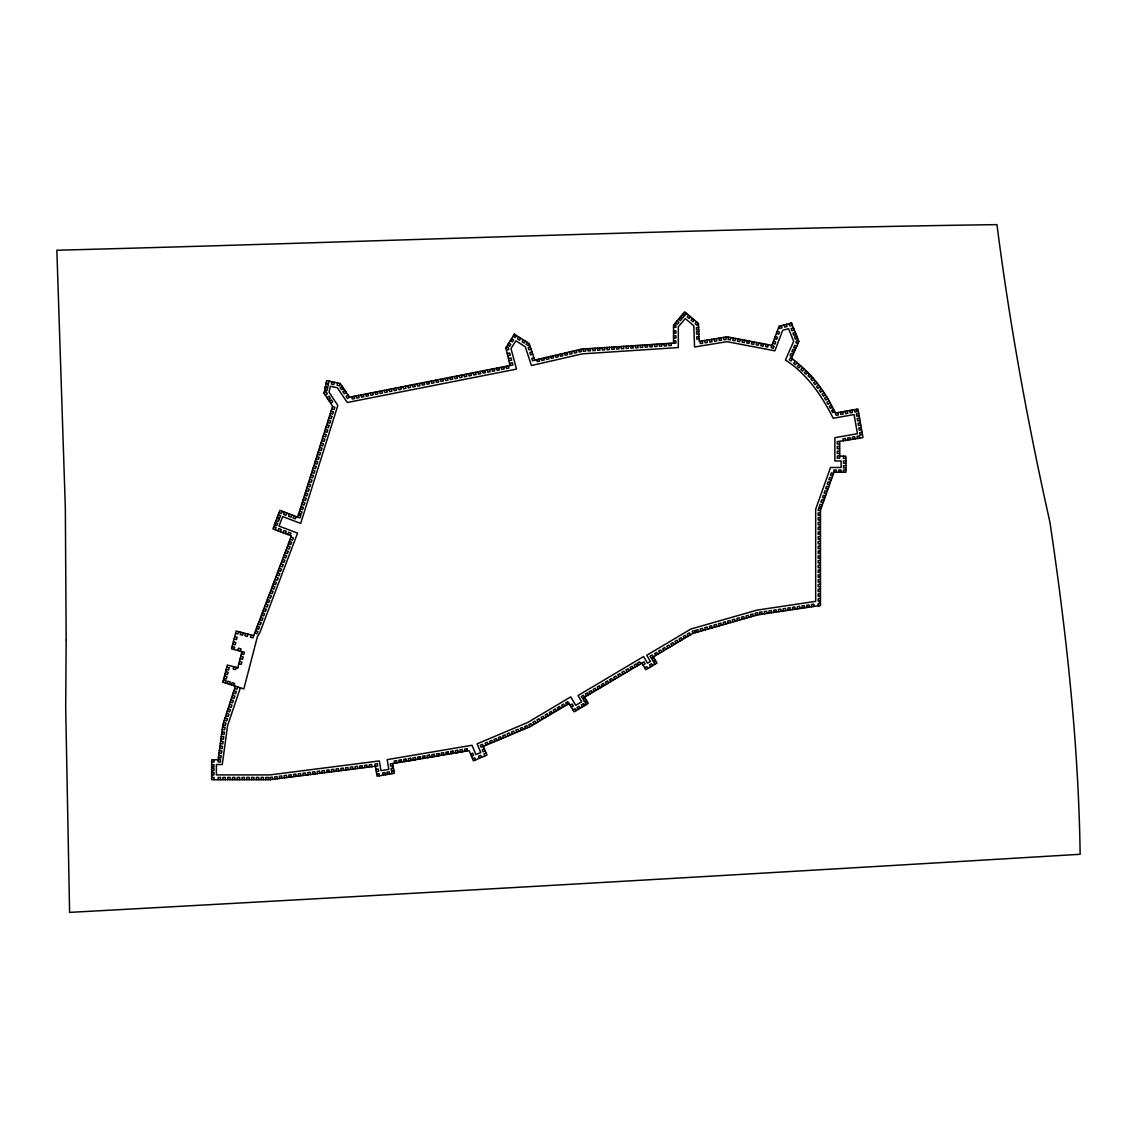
<?xml version="1.0" encoding="UTF-8"?>
<svg xmlns="http://www.w3.org/2000/svg" width="1137" height="1137" viewBox="0 0 1137 1137"><rect width="100%" height="100%" fill="white"/><g stroke="black" fill="none" stroke-linecap="round" stroke-linejoin="round"><path stroke-width="1.5" d="M222.909 724.596L218.119 759.758L218.119 762.003L220.493 762.003L220.493 759.758L211.638 759.758L211.638 779.684L270.194 779.684L375.395 766.239L377.74 765.841L377.37 763.638L375.011 764.036L377.072 776.187L394.297 773.259L392.649 763.538M728.533 337.135L728.078 339.466L730.281 339.892L730.736 337.547M733.209 338.03L732.768 340.361L734.971 340.787L735.412 338.442M737.899 338.911L737.444 341.256L739.647 341.683L740.088 339.338M742.575 339.807L742.134 342.152L744.337 342.578L744.778 340.233M747.265 340.702L746.81 343.047L749.013 343.459L749.454 341.128M751.941 341.597L751.5 343.942L753.689 344.355L754.144 342.024M756.631 342.493L756.176 344.838L758.379 345.25L758.82 342.919M761.307 343.388L760.866 345.733L763.055 346.145L763.51 343.8M765.997 344.284L765.542 346.614L767.745 347.041L768.186 344.696M298.363 514.876L300.822 515.644L299.997 517.889L297.652 517.15L332.601 406.207L323.974 393.132L326.66 380.597L340.205 383.51L349.471 397.225L512.915 364.963L512.332 362.788L510.001 363.257M331.905 381.719L331.407 384.05L333.809 384.576L334.42 382.259M337.661 382.956L337.163 385.287L339.565 385.813L340.176 383.496M240.376 687.814L227.571 725.662L222.284 764.533L216.4 764.533L216.4 774.908L269.895 774.908L379.332 760.937L380.98 770.687L388.811 769.365L387.163 759.63L472.011 745.261L475.934 754.57L480.766 752.538L477.099 743.84L527.767 722.45L570.76 696.882L575.763 705.295L581.718 701.756L578.022 695.531L643.556 656.561L647.493 663.169L650.421 661.436L646.754 655.267L690.955 628.988L757 610.128L815.67 601.345L815.67 509.305L830.507 467.492L841.11 467.492L841.11 460.94L834.871 460.94L834.871 437.674L857.454 433.694L854.086 414.564L833.222 418.231C821.724 395.676 807.142 373.931 785.454 360.045L793.654 341.327L788.581 328.735L782.711 330.242L774.88 350.821L726.984 341.683L694.551 346.984L693.797 325.807L685.284 318.587L678.32 326.788L678.32 347.552L582.442 353.849L531.434 365.531L525.251 346.742L515.871 340.816L510.982 348.562L516.511 369.113L347.297 402.512L337.334 387.76L330.327 386.253L329.048 392.18L337.831 405.468L300.68 523.404L282.658 516.568L279.034 526.104L297.553 533.125L259.947 632.3L257.431 636.578L243.83 688.937L222.909 682.129L227.343 665.046L237.789 667.76M240.831 632.257L240.234 634.574L242.607 635.185L243.318 632.911M237.903 650.535L238.5 648.218L240.987 648.872L240.277 651.146M233.767 666.723L233.17 669.025L235.544 669.636L236.254 667.362M245.535 633.48L244.938 635.796L247.312 636.407L248.022 634.133M237.69 668.158L241.996 651.586M251.106 634.929L250.51 637.246L252.883 637.857L291.413 535.897L272.894 528.861L279.887 510.414L297.652 517.15M329.176 381.137L328.565 383.439L326.163 382.927M238.656 631.703L237.946 633.977L235.572 633.352M233.924 649.497L234.634 647.209L232.147 646.569M222.909 682.129L223.634 679.869L226.078 680.651L225.24 682.882M227.087 683.493L227.826 681.219L230.271 682.015L229.418 684.247M231.323 684.872L232.062 682.598L234.506 683.394L233.653 685.625M235.387 686.194L222.852 724.724L225.197 725.491L226.036 723.26L223.591 722.464M836.335 472.253L836.335 470.022L833.947 470.022L833.947 472.253L820.445 510.129L820.445 605.452L818.199 605.808L818.199 603.42L820.445 603.065M284.477 512.162L283.639 514.379L285.927 515.26L286.879 513.071M278.011 530.808L278.849 528.577L281.251 529.487L280.299 531.675M289.452 514.038L288.613 516.269L290.901 517.136L291.854 514.947M283.07 532.727L283.909 530.496L286.311 531.405L285.359 533.594M293.858 515.715L293.019 517.946L295.322 518.813L296.274 516.624M287.76 534.504L288.613 532.287L291.015 533.196L290.063 535.385M237.832 686.99L236.993 689.221L234.663 688.453M791.437 358.269L798.828 341.398L791.437 323.064L779.129 326.234L771.042 347.496L773.274 348.334L774.07 346.245L771.838 345.392L727.055 336.85L699.127 341.398L698.488 323.548L684.73 311.865L673.545 325.04L673.545 343.09L581.746 349.116L532.528 360.756L531.789 358.496L533.864 357.658M282.289 511.323L281.336 513.512L279.048 512.645M275.182 529.743L276.135 527.554L273.733 526.644M518.6 336.907L517.534 338.883L519.552 340.148L520.618 338.172M523.219 339.821L522.153 341.796L524.171 343.061L525.237 341.086M527.227 342.351L526.161 344.326L528.179 345.591L529.245 343.616L514.393 334.25L505.837 347.794L510.044 365.56M792.475 358.965L791.167 360.955L789.291 359.718L790.599 357.729L792.475 358.965C811.619 373.462 827.068 393.189 836.136 415.303L838.339 414.92L837.926 412.575M686.549 313.4L685.099 315.12L683.28 313.57M688.681 315.205L687.231 316.925L689.05 318.459L690.5 316.754M692.561 318.516L691.111 320.222L692.93 321.757L694.38 320.051M696.668 321.998L695.219 323.704L697.038 325.253L698.488 323.548M795.303 361.438L793.725 363.229L795.403 364.707L796.98 362.916M798.885 364.593L797.307 366.384L798.984 367.862L800.562 366.071M802.466 367.734L800.889 369.525L802.566 371.003L804.143 369.212M806.034 370.889L804.47 372.68L806.147 374.158L807.725 372.367M809.615 374.03L808.052 375.821L809.729 377.299L811.306 375.508M812.841 377.484L810.923 378.891L812.23 380.696L814.163 379.303M815.655 381.336L813.722 382.743L815.044 384.562L816.963 383.155M818.455 385.201L816.522 386.594L817.844 388.413L819.777 387.006M821.255 389.053L819.336 390.46L820.644 392.265L822.577 390.858M824.055 392.905L822.136 394.312L823.458 396.117L825.377 394.724M323.974 393.132L326.12 391.725L327.328 393.772L325.281 395.122M326.973 397.68L329.119 396.259L330.341 398.32L328.28 399.67M329.346 401.276L331.492 399.854L332.715 401.915L330.654 403.265M566.951 704.698L569.097 703.419L574.1 711.833L588.255 703.419L583.409 695.261L581.362 696.484L582.499 698.402L643.954 661.876L645.091 663.795L643.045 665.017M393.032 765.741L390.673 766.139L390.304 763.936L469.084 750.591L473.404 760.824L487.02 755.067L482.472 744.309L480.283 745.232L481.15 747.307L529.927 726.714L569.097 703.419M570.163 705.224L572.209 704.002L573.361 705.921L571.314 707.143M820.445 605.452L758.024 614.79L692.859 633.394L651.245 658.138L650.094 656.22L652.141 654.997L656.959 663.084L645.83 669.707L641.908 663.084M585.257 698.374L583.21 699.596L584.361 701.515L586.408 700.307M653.974 658.081L651.927 659.304L653.079 661.222L655.125 660M572.949 709.914L575.009 708.692L576.146 710.611M587.118 701.486L585.058 702.709L586.209 704.642M644.693 667.774L646.74 666.566L647.877 668.485M655.807 661.165L653.761 662.388L654.912 664.306M826.727 396.927L824.652 398.092L825.746 400.039L827.821 398.874M829.058 401.077L826.983 402.242L828.077 404.203L830.152 403.038M831.389 405.241L829.314 406.406L830.408 408.354L832.483 407.188M833.719 409.391L831.644 410.556L832.739 412.518L834.828 411.352M470.576 754.129L472.765 753.191L473.646 755.252L471.443 756.19M484.39 748.842L482.187 749.766L483.054 751.827L485.257 750.903M472.537 758.763L474.726 757.825L475.593 759.9M486.153 753.007L483.95 753.93L484.817 756.006M530.283 346.771L528.208 347.609L528.947 349.869L531.022 349.031M531.931 351.774L529.842 352.612L530.595 354.872L532.67 354.033M505.837 347.78L508.182 347.325L508.765 349.485L506.42 349.954M507.372 353.493L509.717 353.038L510.3 355.199L507.955 355.668M508.708 358.468L511.053 357.999L511.636 360.173L509.291 360.628M835.723 412.958L857.952 409.05L862.969 437.574L837.258 441.668L837.258 443.913L839.646 443.913M858.748 413.513L856.388 413.925L856.786 416.128L859.131 415.716M859.572 418.203L857.227 418.615L857.611 420.818L859.956 420.406M860.396 422.893L858.051 423.305L858.435 425.522L860.78 425.096M861.221 427.597L858.876 428.009L859.259 430.212L861.604 429.8M862.045 432.287L859.7 432.7L860.084 434.902L862.429 434.49M375.935 769.408L378.28 769.01L378.649 771.227L376.304 771.625M393.416 768.001L391.057 768.399L391.441 770.602L393.786 770.204M376.702 773.97L379.047 773.572L379.431 775.789M393.928 771.057L391.583 771.454L391.952 773.657M820.445 510.2L818.199 510.556L818.199 509.746L818.896 507.798L820.999 508.537M820.445 512.588L818.199 512.943L818.199 515.331L820.445 514.976M820.445 517.363L818.199 517.719L818.199 520.092L820.445 519.737M820.445 522.125L818.199 522.48L818.199 524.868L820.445 524.512M820.445 526.886L818.199 527.241L818.199 529.629L820.445 529.273M820.445 531.661L818.199 532.017L818.199 534.404L820.445 534.049M820.445 536.422L818.199 536.778L818.199 539.165L820.445 538.81M820.445 541.198L818.199 541.553L818.199 543.927L820.445 543.571M820.445 545.959L818.199 546.314L818.199 548.702L820.445 548.347M820.445 550.734L818.199 551.09L818.199 553.463L820.445 553.108M820.445 555.496L818.199 555.851L818.199 558.239L820.445 557.883M820.445 560.257L818.199 560.612L818.199 563L820.445 562.644M820.445 565.032L818.199 565.387L818.199 567.775L820.445 567.42M820.445 569.793L818.199 570.149L818.199 572.536L820.445 572.181M820.445 574.569L818.199 574.924L818.199 577.298L820.445 576.942M820.445 579.33L818.199 579.685L818.199 582.073L820.445 581.718M820.445 584.105L818.199 584.461L818.199 586.834L820.445 586.479M820.445 588.867L818.199 589.222L818.199 591.61L820.445 591.254M820.445 593.628L818.199 593.983L818.199 596.371L820.445 596.015M820.445 598.403L818.199 598.758L818.199 601.146L820.445 600.791M698.63 327.527L696.398 327.598L696.484 329.986L698.715 329.901M698.786 331.691L696.54 331.762L696.626 334.15L698.857 334.065M698.957 336.666L696.711 336.751L696.796 339.124L699.042 339.053M673.545 325.04L675.932 325.04L675.932 327.285L673.545 327.285M673.545 330.895L675.932 330.895L675.932 333.127L673.545 333.127M673.545 335.77L675.932 335.77L675.932 338.002L673.545 338.002M673.545 340.844L675.932 340.844L675.932 343.09L673.545 343.09M839.646 446.443L837.258 446.443L837.258 448.689L839.646 448.689M839.646 451.204L837.258 451.204L837.258 453.45L839.646 453.45M839.646 455.98L837.258 455.98L837.258 458.211L839.646 458.211L839.646 441.668M839.646 456.164L845.871 456.164L845.871 472.253L833.876 472.253M845.871 458.41L843.483 458.41L843.483 456.164M845.871 460.94L843.483 460.94L843.483 463.171L845.871 463.171M845.871 465.701L843.483 465.701L843.483 467.947L845.871 467.947M845.871 470.022L843.483 470.022L843.483 472.253M211.638 762.003L214.012 762.003L214.012 759.758M211.638 764.632L214.012 764.632L214.012 766.878L211.638 766.878M211.638 768.399L214.012 768.399L214.012 770.644L211.638 770.644M211.638 772.677L214.012 772.677L214.012 774.908L211.638 774.908M211.638 777.438L214.012 777.438L214.012 779.684M222.568 727.069L225.112 727.41L224.671 729.755L222.241 729.428M221.928 731.787L224.472 732.129L224.032 734.488L221.601 734.147M221.274 736.506L223.833 736.861L223.392 739.206L220.962 738.879M220.635 741.239L223.179 741.58L222.753 743.925L220.322 743.598M219.995 745.957L222.539 746.313L222.113 748.658L219.668 748.317M219.356 750.676L221.9 751.031L221.459 753.376L219.029 753.049M218.702 755.409L221.26 755.75L220.82 758.095L218.389 757.768M833.506 473.333L831.275 472.907L830.479 475.167L832.71 475.579M831.9 477.824L829.683 477.412L828.887 479.658L831.104 480.07M830.308 482.315L828.077 481.903L827.281 484.149L829.513 484.561M828.717 486.807L826.485 486.394L825.689 488.64L827.921 489.052M827.125 491.298L824.893 490.886L824.098 493.131L826.329 493.543M825.533 495.789L823.302 495.377L822.506 497.622L824.737 498.034M823.941 500.28L821.71 499.868L820.914 502.113L823.145 502.526M822.335 504.771L820.118 504.359L819.308 506.605L821.539 507.031M325.907 384.135L328.422 384.676L327.797 386.992L325.409 386.466M325.154 387.618L327.669 388.158L327.058 390.46L324.656 389.948M253.594 635.583L236.169 631.049L231.536 648.872L244.483 652.24L243.773 654.514L241.399 653.903M234.719 636.663L237.207 637.317L236.496 639.591L234.123 638.966M233.355 641.908L235.842 642.561L235.132 644.835L232.758 644.21M240.76 656.362L243.247 657.015L242.536 659.289L240.149 658.678M239.424 661.464L241.911 662.104L241.2 664.392L238.827 663.766M226.817 667.092L229.304 667.732L228.594 670.006L226.206 669.395M225.638 671.583L228.125 672.237L227.414 674.511L225.041 673.9M224.515 675.947L227.002 676.586L226.291 678.874L223.904 678.249M332.501 406.549L334.946 407.316L334.122 409.562L331.777 408.823M331.066 411.097L333.511 411.864L332.686 414.095L330.341 413.371M329.631 415.645L332.075 416.412L331.251 418.643L328.92 417.904M328.195 420.178L330.654 420.96L329.829 423.191L327.484 422.452M326.76 424.726L329.218 425.508L328.394 427.739L326.049 427M325.338 429.274L327.783 430.056L326.959 432.287L324.613 431.548M323.903 433.822L326.347 434.604L325.523 436.835L323.178 436.096M322.467 438.37L324.926 439.152L324.102 441.383L321.757 440.644M321.032 442.918L323.491 443.686L322.666 445.931L320.321 445.192M319.611 447.466L322.055 448.234L321.231 450.479L318.886 449.74M318.175 452.014L320.62 452.782L319.795 455.027L317.45 454.288M316.74 456.562L319.184 457.33L318.36 459.575L316.029 458.836M315.304 461.11L317.763 461.878L316.939 464.123L314.594 463.384M313.869 465.658L316.328 466.426L315.503 468.671L313.158 467.932M312.448 470.206L314.892 470.974L314.068 473.219L311.723 472.48M311.012 474.754L313.457 475.522L312.632 477.767L310.287 477.028M309.577 479.302L312.035 480.07L311.211 482.301L308.866 481.576M308.141 483.836L310.6 484.618L309.776 486.849L307.431 486.11M306.72 488.384L309.165 489.166L308.34 491.397L305.995 490.658M305.284 492.932L307.729 493.714L306.905 495.945L304.56 495.206M303.849 497.48L306.294 498.262L305.469 500.493L303.138 499.754M302.414 502.028L304.872 502.81L304.048 505.041L301.703 504.302M300.978 506.576L303.437 507.358L302.613 509.589L300.267 508.85M299.557 511.124L302.001 511.892L301.177 514.137L298.832 513.398M233.924 690.727L236.368 691.523L235.515 693.755L233.184 692.987M232.445 695.261L234.89 696.057L234.037 698.289L231.706 697.521M230.967 699.795L233.412 700.591L232.573 702.822L230.228 702.055M229.489 704.329L231.934 705.125L231.095 707.356L228.75 706.589M228.025 708.863L230.47 709.659L229.617 711.89L227.286 711.122M226.547 713.396L228.992 714.192L228.139 716.424L225.808 715.656M225.069 717.93L227.514 718.726L226.675 720.957L224.33 720.19M777.225 331.251L779.456 332.103L778.66 334.193L776.429 333.34M775.263 336.396L777.495 337.248L776.699 339.338L774.468 338.485M773.458 341.143L775.69 341.995L774.894 344.085L772.663 343.232M278.238 514.777L280.64 515.701L279.688 517.875L277.385 517.008M276.888 518.33L279.29 519.239L278.338 521.428L276.049 520.561M275.296 522.508L277.698 523.432L276.746 525.621L274.458 524.74M290.987 537.034L293.389 537.943L292.436 540.132L290.134 539.251M289.295 541.482L291.697 542.392L290.745 544.58L288.443 543.713M287.604 545.945L290.006 546.854L289.054 549.043L286.751 548.176M285.913 550.407L288.315 551.317L287.363 553.506L285.06 552.625M284.222 554.856L286.623 555.766L285.671 557.954L283.369 557.087M282.53 559.319L284.932 560.228L283.98 562.417L281.678 561.55M280.839 563.767L283.241 564.691L282.289 566.88L279.986 565.999M279.148 568.23L281.55 569.14L280.597 571.328L278.295 570.461M277.456 572.693L279.858 573.602L278.906 575.791L276.604 574.91M275.765 577.141L278.167 578.051L277.215 580.24L274.912 579.373M274.074 581.604L276.476 582.514L275.524 584.702L273.221 583.835M272.383 586.067L274.784 586.976L273.832 589.165L271.53 588.284M270.691 590.515L273.093 591.425L272.141 593.613L269.839 592.747M269 594.978L271.402 595.887L270.45 598.076L268.161 597.209M267.309 599.426L269.711 600.35L268.758 602.539L266.47 601.658M265.617 603.889L268.019 604.799L267.067 606.987L264.779 606.12M263.926 608.352L266.328 609.261L265.376 611.45L263.088 610.583M262.235 612.8L264.637 613.71L263.685 615.899L261.396 615.032M260.544 617.263L262.945 618.173L261.993 620.361L259.705 619.494M258.852 621.726L261.254 622.635L260.302 624.824L258.014 623.943M257.161 626.174L259.563 627.084L258.611 629.273L256.322 628.406M255.47 630.637L257.872 631.547L256.919 633.735L254.631 632.868M798.828 341.413L796.781 340.517L795.815 342.692L797.876 343.587M796.724 346.216L794.678 345.321L793.711 347.496L795.772 348.391M794.948 350.281L792.887 349.372L791.935 351.56L793.981 352.456M793.129 354.417L791.068 353.522L790.116 355.71L792.162 356.606M682.498 314.494L684.318 316.029L682.868 317.735L681.049 316.2M680.025 317.422L681.83 318.957L680.381 320.662L678.576 319.127M677.069 320.89L678.888 322.425L677.439 324.144L675.62 322.595M690.514 634.787L689.363 632.868L687.317 634.091L688.468 636.009M686.407 637.232L685.27 635.299L683.223 636.521L684.36 638.44M682.314 639.662L681.177 637.743L679.116 638.951L680.267 640.884M678.22 642.107L677.069 640.174L675.023 641.396L676.174 643.315M674.127 644.537L672.976 642.618L670.929 643.826L672.066 645.759M670.02 646.967L668.883 645.049L666.836 646.271L667.973 648.189M665.927 649.412L664.775 647.479L662.729 648.701L663.88 650.634M661.833 651.842L660.682 649.923L658.636 651.146L659.773 653.064M657.726 654.287L656.589 652.354L654.542 653.576L655.679 655.509M652.737 665.6L651.6 663.667L649.54 664.889L650.691 666.822M640.799 663.738L639.662 661.819L637.601 663.042L638.752 664.96M637.36 665.785L636.208 663.866L634.162 665.088L635.313 667.007M633.266 668.229L632.115 666.296L630.069 667.518L631.206 669.451M629.159 670.659L628.022 668.741L625.975 669.963L627.112 671.882M625.066 673.104L623.915 671.171L621.868 672.393L623.019 674.312M620.973 675.534L619.821 673.616L617.775 674.824L618.926 676.757M616.865 677.979L615.728 676.046L613.682 677.268L614.819 679.187M612.772 680.409L611.621 678.491L609.574 679.699L610.725 681.631M608.679 682.84L607.528 680.921L605.481 682.143L606.632 684.062M604.571 685.284L603.434 683.351L601.388 684.573L602.525 686.506M600.478 687.714L599.341 685.796L597.28 687.018L598.432 688.937M596.385 690.159L595.234 688.226L593.187 689.448L594.338 691.367M592.278 692.589L591.141 690.671L589.094 691.879L590.231 693.812M588.611 694.778L587.474 692.845L585.427 694.067L586.564 695.986M584.532 705.636L583.38 703.704L581.334 704.926L582.485 706.859M580.168 708.237L579.017 706.304L576.971 707.527L578.108 709.445M568.855 703.561L567.704 701.643L565.657 702.851L566.794 704.784M564.748 706.006L563.611 704.073L561.564 705.295L562.701 707.214M560.655 708.436L559.503 706.503L557.457 707.726L558.608 709.659M556.562 710.867L555.41 708.948L553.364 710.17L554.501 712.089M552.454 713.311L551.317 711.378L549.27 712.601L550.407 714.533M548.361 715.741L547.21 713.823L545.163 715.045L546.314 716.964M544.268 718.186L543.116 716.253L541.07 717.475L542.221 719.394M540.16 720.616L539.023 718.698L536.977 719.906L538.114 721.839M536.067 723.061L534.93 721.128L532.869 722.35L534.02 724.269M531.974 725.491L530.823 723.573L528.776 724.781L529.927 726.714M527.724 727.637L526.857 725.577L524.654 726.5L525.536 728.561M523.333 729.485L522.466 727.424L520.263 728.348L521.144 730.423M518.941 731.347L518.074 729.286L515.871 730.21L516.752 732.271M514.549 733.194L513.682 731.134L511.479 732.057L512.361 734.132M510.158 735.056L509.291 732.995L507.088 733.919L507.969 735.98M505.766 736.904L504.899 734.843L502.696 735.767L503.577 737.842M501.374 738.766L500.507 736.705L498.304 737.629L499.186 739.69M496.983 740.613L496.116 738.553L493.913 739.476L494.794 741.551M492.591 742.475L491.724 740.414L489.521 741.338L490.388 743.399M488.199 744.323L487.332 742.262L485.129 743.186L485.996 745.247M481.576 757.37L480.695 755.309L478.506 756.233L479.373 758.294M529.245 343.616L534.603 359.917M758.024 614.79L757.398 612.644L755.11 613.298L755.721 615.444M753.49 616.083L752.879 613.923L750.591 614.591L751.202 616.737M748.913 617.391L748.302 615.245L746 615.899L746.625 618.045M744.323 618.699L743.712 616.552L741.423 617.206L742.035 619.352M739.746 620.006L739.135 617.86L736.833 618.514L737.458 620.66M735.156 621.314L734.545 619.168L732.256 619.821L732.868 621.967M730.579 622.621L729.954 620.475L727.666 621.129L728.277 623.289M725.989 623.943L725.378 621.783L723.089 622.436L723.7 624.597M721.412 625.251L720.787 623.09L718.499 623.744L719.11 625.904M716.822 626.558L716.211 624.398L713.922 625.052L714.533 627.212M712.245 627.866L711.62 625.705L709.332 626.359L709.943 628.519M707.655 629.173L707.043 627.013L704.755 627.667L705.366 629.827M703.078 630.481L702.453 628.32L700.165 628.988L700.776 631.134M698.488 631.788L697.876 629.642L695.574 630.296L696.199 632.442M695.148 632.74L694.536 630.594L692.234 631.248L692.859 633.394M508.239 365.887L508.822 368.047L506.491 368.516L505.908 366.341M503.563 366.81L504.146 368.971L501.801 369.44L501.218 367.265M498.887 367.734L499.47 369.895L497.125 370.364L496.542 368.189M494.211 368.658L494.794 370.818L492.449 371.287L491.866 369.113M489.535 369.582L490.118 371.742L487.773 372.211L487.19 370.037M484.859 370.506L485.442 372.666L483.097 373.135L482.514 370.96M480.184 371.429L480.766 373.59L478.421 374.059L477.838 371.884M475.508 372.353L476.076 374.514L473.745 374.983L473.163 372.808M470.817 373.277L471.4 375.437L469.069 375.906L468.487 373.732M466.142 374.187L466.724 376.361L464.393 376.83L463.811 374.656M461.466 375.111L462.048 377.285L459.718 377.74L459.135 375.58M456.79 376.034L457.372 378.209L455.042 378.664L454.459 376.503M452.114 376.958L452.697 379.133L450.366 379.587L449.783 377.427M447.438 377.882L448.021 380.056L445.676 380.511L445.093 378.351M442.762 378.806L443.345 380.98L441 381.435L440.417 379.275M438.086 379.73L438.669 381.904L436.324 382.359L435.741 380.199M433.41 380.653L433.993 382.828L431.648 383.283L431.065 381.122M428.734 381.577L429.317 383.752L426.972 384.207L426.389 382.046M424.058 382.501L424.641 384.676L422.296 385.13L421.713 382.97M419.382 383.425L419.965 385.599L417.62 386.054L417.037 383.894M414.692 384.349L415.275 386.523L412.944 386.978L412.361 384.803M410.016 385.272L410.599 387.447L408.268 387.902L407.686 385.727M405.34 386.196L405.923 388.357L403.592 388.826L403.01 386.651M400.665 387.12L401.247 389.28L398.916 389.749L398.334 387.575M395.989 388.044L396.571 390.204L394.241 390.673L393.658 388.499M391.313 388.968L391.895 391.128L389.565 391.597L388.982 389.422M386.637 389.892L387.22 392.052L384.875 392.521L384.292 390.346M381.961 390.815L382.544 392.976L380.199 393.445L379.616 391.27M377.285 391.739L377.868 393.899L375.523 394.368L374.94 392.194M372.609 392.663L373.192 394.823L370.847 395.292L370.264 393.118M367.933 393.587L368.516 395.747L366.171 396.216L365.588 394.042M363.257 394.511L363.84 396.671L361.495 397.14L360.912 394.965M358.567 395.42L359.15 397.595L356.819 398.064L356.236 395.889M354.033 396.316L354.616 398.49L352.285 398.959L351.703 396.785M786.449 324.358L787.003 326.518L784.701 327.115L784.146 324.955M781.446 325.637L782 327.811L779.698 328.408L779.129 326.234M580.908 349.301L581.405 351.489L579.088 352.015L578.577 349.841M576.26 350.367L576.757 352.555L574.441 353.081L573.929 350.907M571.613 351.432L572.11 353.621L569.793 354.147L569.282 351.973M566.965 352.498L567.462 354.687L565.146 355.213L564.648 353.038M562.318 353.564L562.815 355.753L560.498 356.279L560.001 354.09M557.67 354.63L558.168 356.819L555.851 357.345L555.353 355.156M553.023 355.696L553.52 357.871L551.203 358.411L550.706 356.222M548.375 356.762L548.873 358.937L546.556 359.477L546.058 357.288M543.728 357.828L544.225 360.003L541.908 360.543L541.411 358.354M539.08 358.894L539.592 361.069L537.261 361.609L536.763 359.42M856.715 409.263L857.127 411.608L854.925 412.006L854.512 409.647M859.785 438.129L859.401 435.926L857.056 436.338L857.44 438.541M852.025 410.087L852.437 412.433L850.22 412.83L849.808 410.485M855.095 438.953L854.711 436.75L852.352 437.162L852.75 439.365M847.321 410.912L847.733 413.271L845.53 413.655L845.118 411.31M850.405 439.777L850.007 437.574L847.662 437.987L848.046 440.19M842.631 411.75L843.043 414.095L840.84 414.479L840.428 412.134M845.701 440.602L845.317 438.399L842.972 438.811L843.356 441.028M389.579 774.07L389.209 771.852L386.85 772.25L387.234 774.468M385.372 774.78L385.002 772.563L382.643 772.961L383.027 775.178M725.776 337.049L726.159 339.409L723.942 339.764L723.558 337.419M721.071 337.817L721.455 340.176L719.238 340.531L718.854 338.186M716.367 338.584L716.751 340.944L714.533 341.299L714.15 338.954M711.663 339.366L712.046 341.711L709.829 342.066L709.445 339.721M706.958 340.134L707.342 342.479L705.125 342.834L704.741 340.489M702.254 340.901L702.638 343.246L700.42 343.601L700.037 341.256M814.092 606.405L813.751 604.188L811.406 604.543L811.733 606.76M809.373 607.115L809.047 604.898L806.687 605.254L807.014 607.456M804.655 607.812L804.328 605.595L801.969 605.95L802.296 608.167M799.936 608.522L799.609 606.305L797.25 606.661L797.591 608.878M795.232 609.219L794.891 607.016L792.546 607.357L792.873 609.574M790.513 609.929L790.187 607.712L787.827 608.068L788.154 610.285M785.795 610.64L785.468 608.423L783.109 608.778L783.436 610.995M781.091 611.336L780.749 609.134L778.39 609.475L778.731 611.692M776.372 612.047L776.031 609.83L773.686 610.185L774.013 612.402M771.653 612.758L771.327 610.541L768.967 610.896L769.294 613.099M766.935 613.454L766.608 611.237L764.249 611.592L764.576 613.809M762.231 614.165L761.889 611.948L759.53 612.303L759.871 614.52M371.87 766.693L371.586 764.462L369.227 764.775L369.511 766.992M367.137 767.29L366.853 765.073L364.494 765.372L364.778 767.603M362.405 767.901L362.135 765.67L359.761 765.983L360.045 768.2M357.686 768.498L357.402 766.281L355.028 766.58L355.312 768.811M352.953 769.109L352.669 766.878L350.31 767.191L350.594 769.408M348.22 769.706L347.936 767.489L345.577 767.788L345.861 770.019M343.502 770.317L343.218 768.086L340.844 768.399L341.128 770.616M338.769 770.914L338.485 768.697L336.126 768.996L336.396 771.227M334.036 771.526L333.752 769.294L331.393 769.607L331.677 771.824M329.304 772.122L329.019 769.905L326.66 770.204L326.944 772.435M324.585 772.734L324.301 770.502L321.927 770.815L322.212 773.032M319.852 773.331L319.568 771.113L317.209 771.412L317.493 773.643M315.12 773.942L314.835 771.71L312.476 772.023L312.76 774.24M310.387 774.539L310.117 772.321L307.743 772.62L308.028 774.851M305.668 775.15L305.384 772.918L303.01 773.231L303.295 775.448M300.935 775.747L300.651 773.53L298.292 773.828L298.576 776.059M296.203 776.358L295.918 774.126L293.559 774.439L293.843 776.656M291.484 776.955L291.2 774.738L288.826 775.036L289.111 777.267M286.751 777.566L286.467 775.335L284.108 775.647L284.378 777.864M282.019 778.163L281.734 775.946L279.375 776.244L279.659 778.475M277.286 778.774L277.002 776.543L274.642 776.855L274.927 779.072M272.567 779.371L272.283 777.154L269.91 777.452L270.194 779.684M671.171 343.246L671.313 345.477L668.94 345.634L668.798 343.402M666.41 343.559L666.566 345.79L664.179 345.946L664.036 343.715M661.663 343.871L661.805 346.103L659.432 346.259L659.275 344.014M656.902 344.17L657.044 346.415L654.67 346.572L654.528 344.326M652.141 344.483L652.283 346.728L649.909 346.884L649.767 344.639M647.379 344.795L647.536 347.041L645.148 347.197L645.006 344.952M642.632 345.108L642.775 347.353L640.401 347.51L640.245 345.264M637.871 345.421L638.013 347.666L635.64 347.823L635.498 345.577M633.11 345.733L633.266 347.979L630.879 348.135L630.737 345.89M628.363 346.046L628.505 348.292L626.132 348.448L625.975 346.202M623.602 346.359L623.744 348.604L621.37 348.761L621.228 346.515M618.841 346.671L618.997 348.917L616.609 349.073L616.467 346.828M614.079 346.984L614.236 349.23L611.848 349.386L611.706 347.14M609.333 347.297L609.475 349.542L607.101 349.699L606.945 347.453M604.571 347.609L604.713 349.855L602.34 350.011L602.198 347.766M599.81 347.922L599.966 350.153L597.579 350.31L597.437 348.078M595.063 348.235L595.205 350.466L592.832 350.622L592.675 348.391M590.302 348.547L590.444 350.779L588.071 350.935L587.928 348.704M585.541 348.86L585.697 351.091L583.309 351.248L583.167 349.016M841.11 472.253L841.11 470.022L838.722 470.022L838.722 472.253M268.261 779.684L268.261 777.438L265.873 777.438L265.873 779.684M263.486 779.684L263.486 777.438L261.098 777.438L261.098 779.684M258.724 779.684L258.724 777.438L256.337 777.438L256.337 779.684M253.949 779.684L253.949 777.438L251.575 777.438L251.575 779.684M249.188 779.684L249.188 777.438L246.8 777.438L246.8 779.684M244.412 779.684L244.412 777.438L242.039 777.438L242.039 779.684M239.651 779.684L239.651 777.438L237.263 777.438L237.263 779.684M234.89 779.684L234.89 777.438L232.502 777.438L232.502 779.684M230.115 779.684L230.115 777.438L227.727 777.438L227.727 779.684M225.353 779.684L225.353 777.438L222.966 777.438L222.966 779.684M220.578 779.684L220.578 777.438L218.205 777.438L218.205 779.684M66.173 640.06L65.69 707.47L69.599 912.386C406.506 894.009 743.371 874.566 1080.15 854.285C1078.53 743.001 1066.293 632.286 1049.948 522.309C1027.891 423.902 1009.755 324.67 996.964 224.614C683.493 229.006 370.236 242.082 56.85 250.225L65.349 508.324L66.173 640.06M508.85 343.004L507.67 344.909L509.589 346.316L510.783 344.412L508.85 343.004M511.636 338.584L510.442 340.489L512.375 341.896L513.569 339.991L511.636 338.584M514.393 334.25L513.199 336.14L515.132 337.547L516.326 335.642L514.393 334.25M342.18 386.381L340.19 387.674L341.512 389.735L343.587 388.541L342.18 386.381M344.909 390.375L342.905 391.668L344.241 393.729L346.302 392.535L344.909 390.375M348.078 395.065L346.074 396.358L347.41 398.419L349.471 397.225L348.078 395.065M791.437 323.064L789.22 323.96L790.059 326.035L792.262 325.154L791.437 323.064M793.328 327.726L791.125 328.607L791.949 330.696L794.166 329.815L793.328 327.726M795.161 332.288L792.944 333.169L793.768 335.259L795.985 334.363L795.161 332.288M796.739 336.197L794.521 337.092L795.346 339.167L797.563 338.286L796.739 336.197M467.094 748.757L464.72 749.056L465.005 751.273L467.378 750.974L467.094 748.757M457.685 750.349L455.326 750.647L455.61 752.865L457.969 752.566L457.685 750.349M462.389 749.553L460.016 749.851L460.3 752.069L462.674 751.77L462.389 749.553M452.981 751.145L450.622 751.443L450.906 753.66L453.265 753.362L452.981 751.145M448.291 751.941L445.917 752.239L446.201 754.456L448.575 754.158L448.291 751.941M443.586 752.737L441.227 753.035L441.511 755.252L443.871 754.954L443.586 752.737M434.192 754.328L431.818 754.627L432.103 756.844L434.476 756.546L434.192 754.328M438.882 753.533L436.523 753.831L436.807 756.048L439.166 755.75L438.882 753.533M429.488 755.124L427.114 755.423L427.398 757.64L429.772 757.341L429.488 755.124M424.783 755.92L422.424 756.219L422.708 758.45L425.067 758.137L424.783 755.92M420.079 756.716L417.72 757.015L418.004 759.246L420.363 758.933L420.079 756.716M415.389 757.512L413.015 757.811L413.299 760.042L415.673 759.729L415.389 757.512M405.98 759.104L403.621 759.402L403.905 761.634L406.264 761.321L405.98 759.104M410.684 758.308L408.325 758.606L408.609 760.838L410.969 760.525L410.684 758.308M401.29 759.9L398.916 760.198L399.201 762.43L401.56 762.117L401.29 759.9M396.586 760.696L394.212 760.994L394.496 763.225L396.87 762.913L396.586 760.696"/></g></svg>
